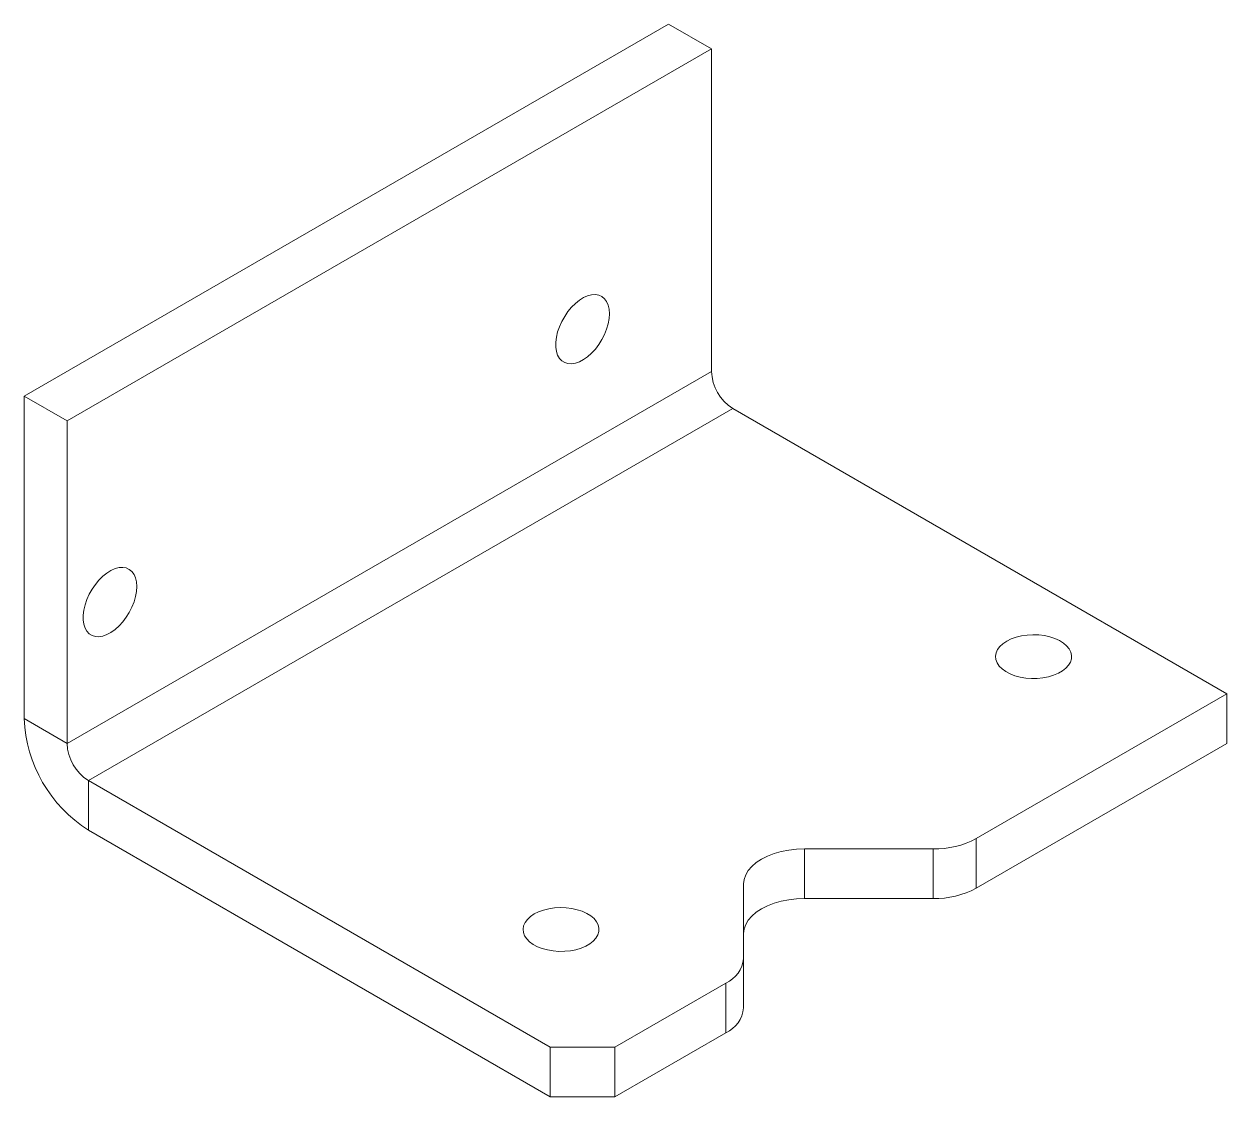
# Paper-space layout '_Isométrica' of a CAD drawing. Header units: millimetres. Extents: x -12 to 27.6, y -22.7 to 12.7.
import ezdxf

# ---------------------------------------------------------------- set-up
doc = ezdxf.new("R2010")
doc.units = ezdxf.units.MM

psp = doc.layouts.new('_Isométrica')

# ---------------------------------------------------------------- linework, layer by layer
at = {"color": 7, "linetype": 'Continuous', "lineweight": 15}
for p, q in [((9.192, 12.655), (-12.021, 0.409)), ((9.192, 12.655), (10.607, 11.839)), ((10.607, 11.839), (-10.607, -0.407)), ((10.607, 1.224), (10.607, 11.839)), ((10.607, 1.224), (-10.607, -11.022)), ((-12.021, 0.409), (-10.607, -0.407)), ((-12.021, 0.409), (-12.021, -10.206)), ((-9.899, -12.247), (11.314, -0.001)), ((11.314, -0.001), (27.577, -9.39)), ((-10.607, -0.407), (-10.607, -11.022)), ((27.577, -9.39), (19.324, -14.154)), ((27.577, -11.023), (27.577, -9.39)), ((-10.607, -11.022), (-12.021, -10.206)), ((27.577, -11.023), (19.324, -15.787)), ((5.303, -21.023), (-9.899, -12.247)), ((-9.899, -12.247), (-9.899, -13.88)), ((5.303, -22.657), (-9.899, -13.88)), ((19.324, -14.154), (19.324, -15.787)), ((17.91, -14.492), (13.667, -14.492)), ((13.667, -16.125), (13.667, -14.492)), ((17.91, -16.125), (17.91, -14.492)), ((11.667, -19.729), (11.667, -15.647)), ((17.91, -16.125), (13.667, -16.125)), ((11.081, -18.912), (7.425, -21.023)), ((11.081, -20.545), (11.081, -18.912)), ((11.081, -20.545), (7.425, -22.657)), ((5.303, -21.023), (7.425, -21.023)), ((5.303, -22.657), (5.303, -21.023)), ((7.425, -21.023), (7.425, -22.657)), ((7.425, -22.657), (5.303, -22.657))]:
    psp.add_line(p, q, dxfattribs=at)
at = {"color": 7, "linetype": 'Continuous', "lineweight": 15, "flags": 128}
for points in [[(7.248, 3.123), (7.237, 3.272), (7.207, 3.407), (7.156, 3.523), (7.087, 3.617), (7.001, 3.688), (6.9, 3.733), (6.786, 3.753), (6.663, 3.745), (6.532, 3.711), (6.398, 3.652), (6.263, 3.568), (6.13, 3.461), (6.002, 3.335), (5.884, 3.192), (5.776, 3.035), (5.682, 2.868), (5.604, 2.695), (5.544, 2.521), (5.503, 2.348), (5.483, 2.182), (5.483, 2.025), (5.503, 1.883), (5.544, 1.758), (5.604, 1.652), (5.682, 1.569), (5.776, 1.511), (5.884, 1.478), (6.002, 1.472), (6.13, 1.493), (6.263, 1.54), (6.398, 1.612), (6.532, 1.707), (6.663, 1.824), (6.786, 1.959), (6.9, 2.11), (7.001, 2.272), (7.087, 2.442), (7.156, 2.617), (7.207, 2.791), (7.237, 2.961), (7.248, 3.123)], [(-8.309, -5.858), (-8.319, -5.708), (-8.35, -5.574), (-8.4, -5.458), (-8.469, -5.364), (-8.556, -5.293), (-8.657, -5.247), (-8.77, -5.228), (-8.894, -5.235), (-9.024, -5.269), (-9.159, -5.329), (-9.294, -5.413), (-9.427, -5.519), (-9.554, -5.646), (-9.673, -5.789), (-9.78, -5.946), (-9.874, -6.112), (-9.952, -6.285), (-10.012, -6.46), (-10.053, -6.632), (-10.074, -6.799), (-10.074, -6.955), (-10.053, -7.098), (-10.012, -7.223), (-9.952, -7.328), (-9.874, -7.411), (-9.78, -7.47), (-9.673, -7.502), (-9.554, -7.508), (-9.427, -7.488), (-9.294, -7.441), (-9.159, -7.369), (-9.024, -7.273), (-8.894, -7.156), (-8.77, -7.021), (-8.657, -6.871), (-8.556, -6.708), (-8.469, -6.538), (-8.4, -6.364), (-8.35, -6.19), (-8.319, -6.02), (-8.309, -5.858)], [(20.329, -7.655), (20.205, -7.739), (20.104, -7.832), (20.029, -7.934), (19.982, -8.041), (19.963, -8.151), (19.974, -8.261), (20.014, -8.37), (20.083, -8.473), (20.177, -8.569), (20.296, -8.655), (20.437, -8.73), (20.595, -8.792), (20.768, -8.839), (20.952, -8.871), (21.141, -8.885), (21.333, -8.883), (21.521, -8.864), (21.703, -8.829), (21.872, -8.778), (22.027, -8.713), (22.162, -8.635), (22.275, -8.546), (22.363, -8.448), (22.425, -8.343), (22.457, -8.234), (22.461, -8.124), (22.436, -8.014), (22.381, -7.908), (22.3, -7.808), (22.193, -7.717), (22.063, -7.636), (21.913, -7.567), (21.746, -7.512), (21.567, -7.473), (21.38, -7.45), (21.189, -7.444), (20.999, -7.454), (20.813, -7.481), (20.637, -7.525), (20.475, -7.583), (20.329, -7.655)], [(11.667, -15.647), (11.684, -15.496), (11.735, -15.348), (11.82, -15.205), (11.935, -15.069), (12.081, -14.944), (12.253, -14.83), (12.45, -14.731), (12.667, -14.647), (12.902, -14.58), (13.15, -14.532), (13.406, -14.502), (13.667, -14.492)], [(11.667, -17.28), (11.684, -17.129), (11.735, -16.981), (11.82, -16.838), (11.935, -16.703), (12.081, -16.577), (12.253, -16.463), (12.45, -16.364), (12.667, -16.28), (12.902, -16.213), (13.15, -16.165), (13.406, -16.135), (13.667, -16.125)], [(4.773, -16.635), (4.648, -16.719), (4.547, -16.813), (4.473, -16.915), (4.425, -17.022), (4.407, -17.132), (4.418, -17.242), (4.458, -17.35), (4.526, -17.453), (4.621, -17.549), (4.74, -17.636), (4.88, -17.711), (5.039, -17.773), (5.212, -17.82), (5.395, -17.851), (5.585, -17.866), (5.776, -17.864), (5.965, -17.845), (6.146, -17.81), (6.316, -17.759), (6.47, -17.693), (6.606, -17.615), (6.719, -17.526), (6.807, -17.428), (6.868, -17.323), (6.901, -17.215), (6.905, -17.104), (6.879, -16.995), (6.825, -16.889), (6.743, -16.789), (6.636, -16.697), (6.506, -16.616), (6.356, -16.547), (6.19, -16.493), (6.011, -16.453), (5.824, -16.43), (5.633, -16.424), (5.442, -16.435), (5.257, -16.462), (5.081, -16.505), (4.918, -16.563), (4.773, -16.635)]]:
    psp.add_lwpolyline(points, dxfattribs=at)
at = {"color": 7, "linetype": 'Continuous', "lineweight": 15}
for centre, radius, start, end in [((12.135, 1.29), 1.53, 182.4764, 237.5236), ((-7.427, -10.003), 4.598, 182.5242, 237.4758), ((-9.078, -10.956), 1.53, 182.4763, 237.5237), ((17.968, -11.607), 2.886, 268.8559, 298.0402), ((17.968, -13.24), 2.886, 268.8559, 298.0402), ((10.666, -17.996), 1.006, 294.3747, 354.3052), ((10.666, -19.629), 1.006, 294.3747, 354.3052)]:
    psp.add_arc(centre, radius, start, end, dxfattribs=at)

doc.saveas('drawing.dxf')
